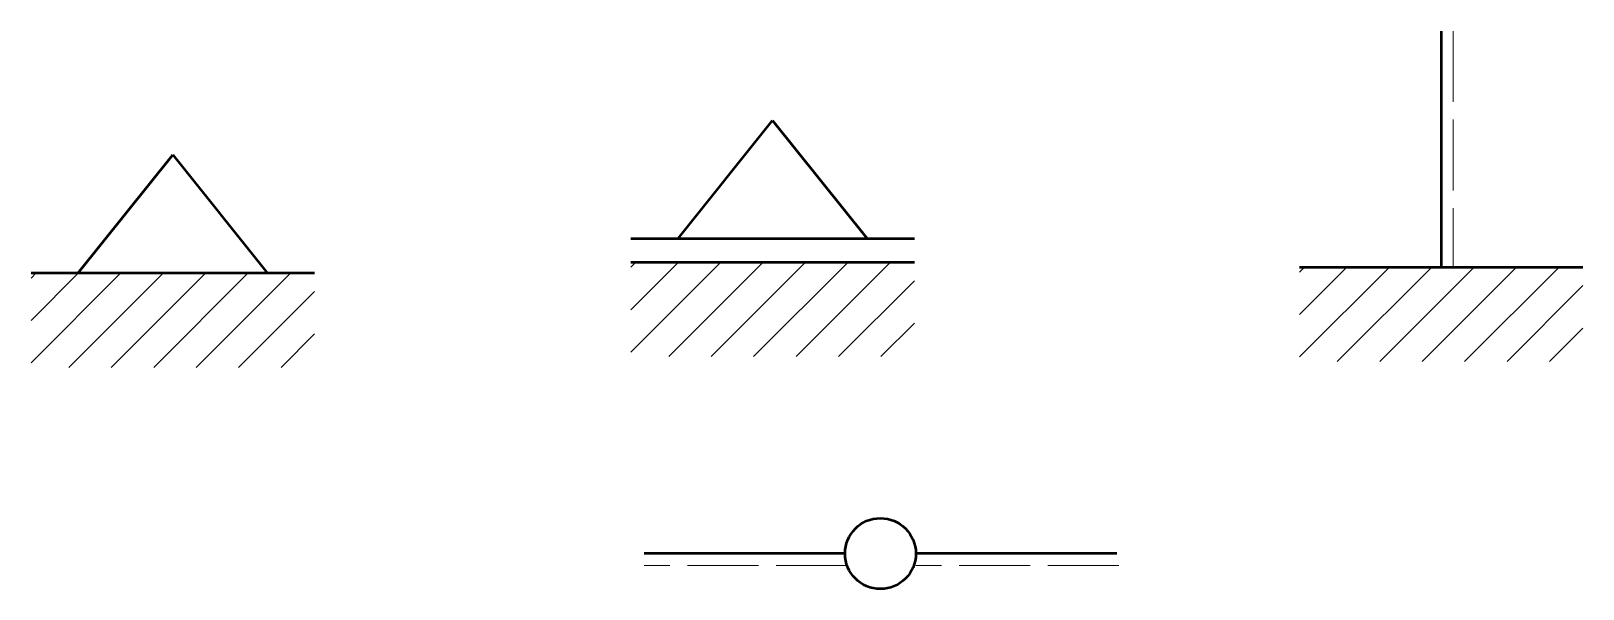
# Model space of a CAD drawing. Header units: millimetres. Extents: x 116.3 to 182, y 124.7 to 148.3.
import ezdxf

# ---------------------------------------------------------------- set-up
doc = ezdxf.new("R2010")
doc.units = ezdxf.units.MM
doc.header["$LTSCALE"] = 0.5
doc.linetypes.add('ACAD_ISO02W050', pattern=[7.5, 6, -1.5])
for name, color, linetype, lineweight in [('140-KRESKOWANIE', 140, 'Continuous', 15), ('2-KRESKOWA', 2, 'ACAD_ISO02W050', 18), ('41-GRUBA CIĄGŁA', 41, 'Continuous', 50)]:
    doc.layers.add(name, color=color, linetype=linetype, lineweight=lineweight)

msp = doc.modelspace()

# ---------------------------------------------------------------- hatches: boundary and pattern name
at = {"layer": '140-KRESKOWANIE'}
h = msp.add_hatch(dxfattribs=at)
h.set_pattern_fill('ANSI31', color=256, scale=0.4)
h.paths.add_polyline_path([(128.296, 138.063), (116.296, 138.063), (116.296, 134.063), (128.296, 134.063)])
h = msp.add_hatch(dxfattribs=at)
h.set_pattern_fill('ANSI31', color=256, scale=0.4)
h.set_pattern_definition([(45, (25.3876, 0.454), (-0.898026, 0.898026), [])])
h.paths.add_polyline_path([(153.684, 134.517), (153.684, 138.517), (141.684, 138.517), (141.684, 134.517)])
h = msp.add_hatch(dxfattribs=at)
h.set_pattern_fill('ANSI31', color=256, scale=0.4)
h.set_pattern_definition([(45, (53.6858, 0.2503), (-0.898026, 0.898026), [])])
h.paths.add_polyline_path([(181.982, 138.313), (169.982, 138.313), (169.982, 134.313), (181.982, 134.313)])

# ---------------------------------------------------------------- linework, layer by layer
at = {"layer": '2-KRESKOWA'}
for p, q in [((176.482, 148.313), (176.482, 138.313)), ((150.834, 125.674), (142.248, 125.674)), ((162.334, 125.674), (153.748, 125.674))]:
    msp.add_line(p, q, dxfattribs=at)
at = {"layer": '41-GRUBA CIĄGŁA'}
for p, q in [((175.982, 148.313), (175.982, 138.313)), ((143.684, 139.517), (147.684, 144.517)), ((147.684, 144.517), (151.684, 139.517)), ((118.296, 138.063), (122.296, 143.063)), ((122.296, 143.063), (126.296, 138.063)), ((141.684, 139.517), (153.684, 139.517)), ((116.296, 138.063), (128.296, 138.063)), ((141.684, 138.517), (153.684, 138.517)), ((169.982, 138.313), (181.982, 138.313)), ((150.748, 126.174), (142.248, 126.174)), ((162.248, 126.174), (153.748, 126.174))]:
    msp.add_line(p, q, dxfattribs=at)
msp.add_circle((152.248, 126.174), 1.5, dxfattribs=at)

doc.saveas('drawing.dxf')
